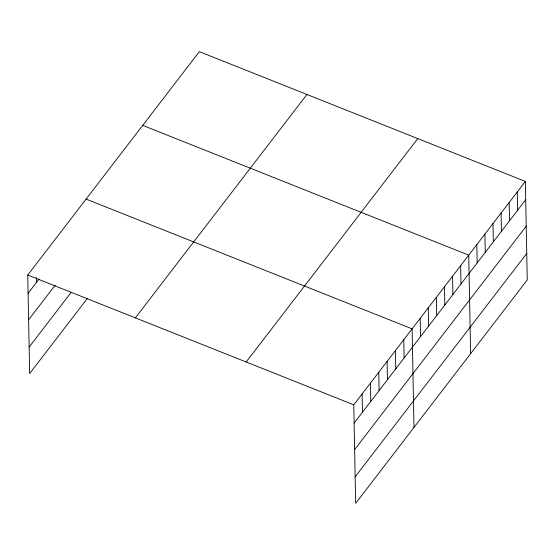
<?xml version="1.0" encoding="UTF-8"?>
<svg xmlns="http://www.w3.org/2000/svg" width="555" height="555" viewBox="0 0 555 555"><rect width="100%" height="100%" fill="white"/><g stroke="black" fill="none" stroke-linecap="round" stroke-linejoin="round"><path stroke-width="0.83" d="M87.461 298.292L29.644 373.57L27.75 275.044L199.349 51.657L525.356 181.429L527.25 279.956L355.651 503.343L353.764 404.817L525.356 181.429M28.104 293.324L39.037 279.082M28.61 319.805L55.174 285.214M29.131 347.083L70.804 292.832M135.337 317.869L306.929 94.482M246.177 361.992L417.776 138.604M354.111 423.097L525.71 199.71M354.624 449.578L526.216 226.19M355.144 476.863L526.744 253.475M142.718 125.374L468.732 255.147L470.626 353.674M86.094 199.092L412.101 328.865L413.995 427.392M27.75 275.044L353.764 404.817M517.267 191.961L517.621 210.241M509.178 202.492L509.532 220.772M501.089 213.023L501.442 231.303M493 223.554L493.353 241.834M484.91 234.085L485.264 252.365M476.821 244.616L477.175 262.897M460.643 265.678L460.99 283.959M452.554 276.21L452.901 294.49M444.465 286.741L444.812 305.021M436.376 297.272L436.723 315.552M428.287 307.803L428.633 326.083M420.197 318.334L420.544 336.614M403.769 339.716L404.123 357.996M395.438 350.566L395.784 368.846M387.099 361.416L387.452 379.696M378.767 372.266L379.114 390.547M370.428 383.116L370.782 401.397M362.096 393.967L362.45 412.247M36.339 277.486L36.436 282.474"/></g></svg>
